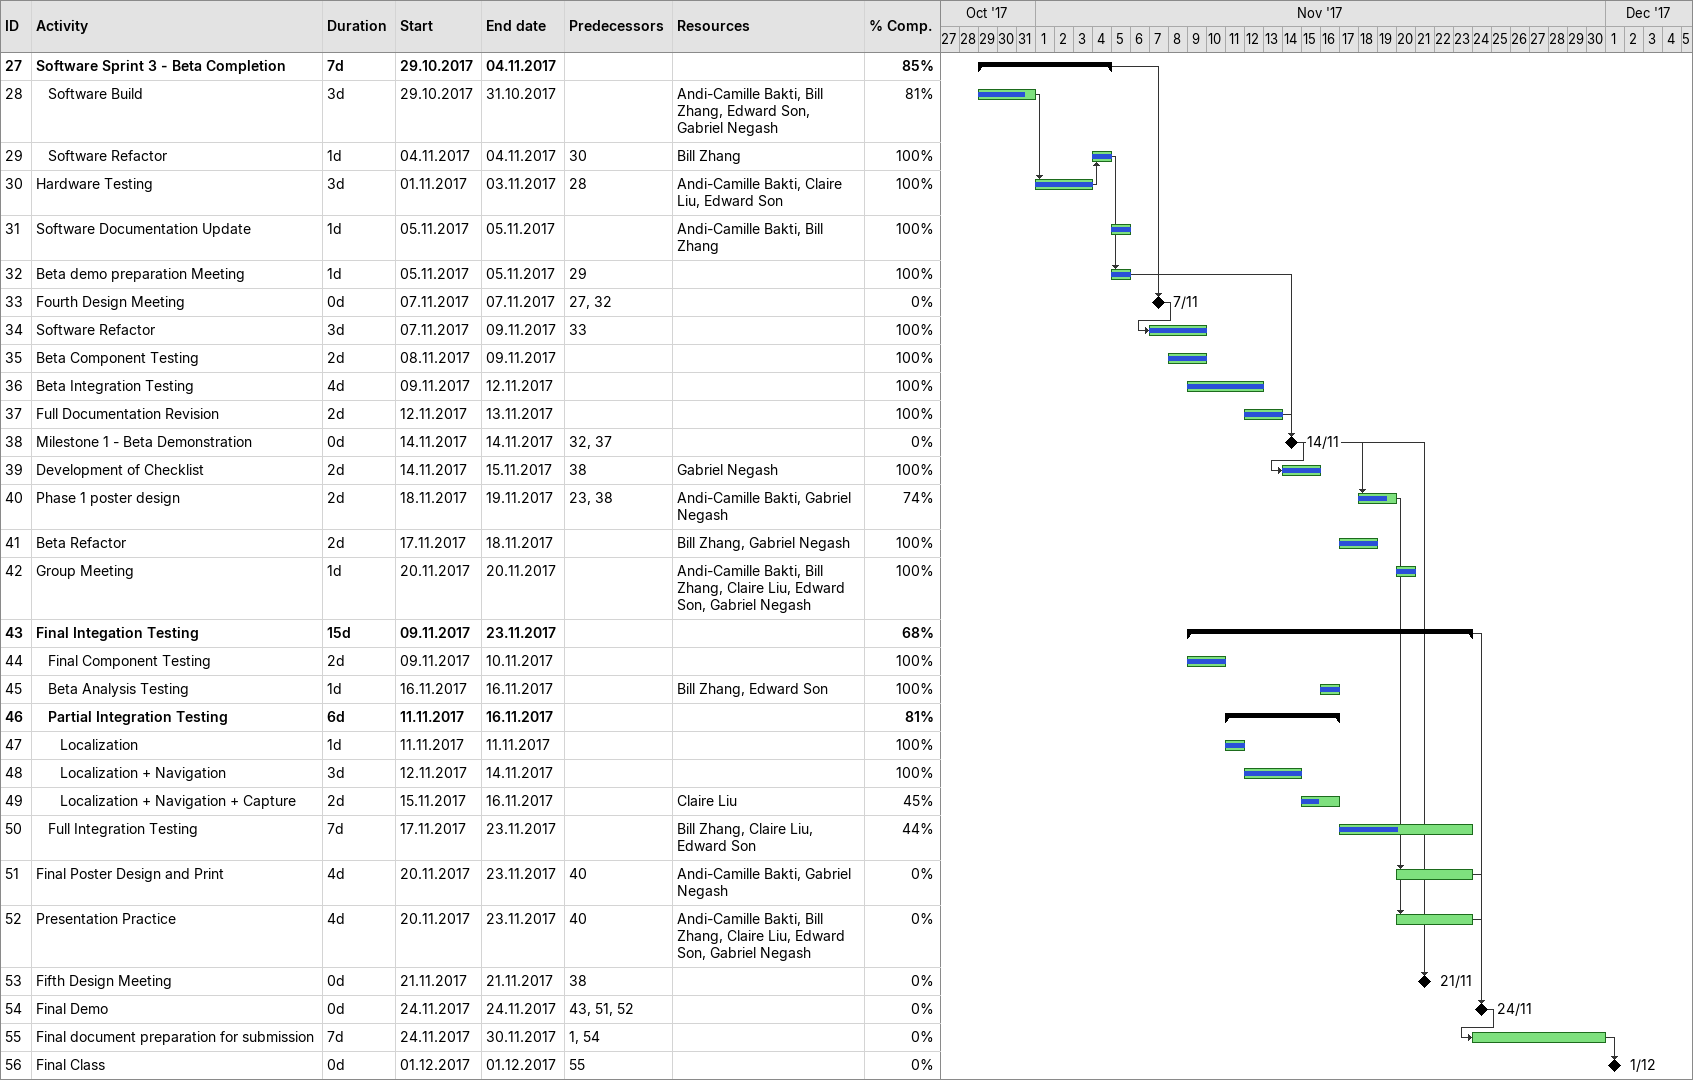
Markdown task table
| ID | Level | Task | Duration | Start | Finish | Predecessors | Resources | % complete |
|---|---|---|---|---|---|---|---|---|
| 27 | 1 | **Software Sprint 3 - Beta Completion** | 7d | 2017-10-29 | 2017-11-04 |  |  | 85 |
| 28 | 2 | Software Build | 3d | 2017-10-29 | 2017-10-31 |  | Andi-Camille Bakti, Bill Zhang, Edward Son, Gabriel Negash | 81 |
| 29 | 2 | Software Refactor | 1d | 2017-11-04 | 2017-11-04 | 30 | Bill Zhang | 100 |
| 30 | 1 | Hardware Testing | 3d | 2017-11-01 | 2017-11-03 | 28 | Andi-Camille Bakti, Claire Liu, Edward Son | 100 |
| 31 | 1 | Software Documentation Update | 1d | 2017-11-05 | 2017-11-05 |  | Andi-Camille Bakti, Bill Zhang | 100 |
| 32 | 1 | Beta demo preparation Meeting | 1d | 2017-11-05 | 2017-11-05 | 29 |  | 100 |
| 33 | 1 | Fourth Design Meeting | 0d | 2017-11-07 | 2017-11-07 | 27, 32 |  | 0 |
| 34 | 1 | Software Refactor | 3d | 2017-11-07 | 2017-11-09 | 33 |  | 100 |
| 35 | 1 | Beta Component Testing | 2d | 2017-11-08 | 2017-11-09 |  |  | 100 |
| 36 | 1 | Beta Integration Testing | 4d | 2017-11-09 | 2017-11-12 |  |  | 100 |
| 37 | 1 | Full Documentation Revision | 2d | 2017-11-12 | 2017-11-13 |  |  | 100 |
| 38 | 1 | Milestone 1 - Beta Demonstration | 0d | 2017-11-14 | 2017-11-14 | 32, 37 |  | 0 |
| 39 | 1 | Development of Checklist | 2d | 2017-11-14 | 2017-11-15 | 38 | Gabriel Negash | 100 |
| 40 | 1 | Phase 1 poster design | 2d | 2017-11-18 | 2017-11-19 | 23, 38 | Andi-Camille Bakti, Gabriel Negash | 74 |
| 41 | 1 | Beta Refactor | 2d | 2017-11-17 | 2017-11-18 |  | Bill Zhang, Gabriel Negash | 100 |
| 42 | 1 | Group Meeting | 1d | 2017-11-20 | 2017-11-20 |  | Andi-Camille Bakti, Bill Zhang, Claire Liu, Edward Son, Gabriel Negash | 100 |
| 43 | 1 | **Final Integation Testing** | 15d | 2017-11-09 | 2017-11-23 |  |  | 68 |
| 44 | 2 | Final Component Testing | 2d | 2017-11-09 | 2017-11-10 |  |  | 100 |
| 45 | 2 | Beta Analysis Testing | 1d | 2017-11-16 | 2017-11-16 |  | Bill Zhang, Edward Son | 100 |
| 46 | 2 | **Partial Integration Testing** | 6d | 2017-11-11 | 2017-11-16 |  |  | 81 |
| 47 | 3 | Localization | 1d | 2017-11-11 | 2017-11-11 |  |  | 100 |
| 48 | 3 | Localization + Navigation | 3d | 2017-11-12 | 2017-11-14 |  |  | 100 |
| 49 | 3 | Localization + Navigation + Capture | 2d | 2017-11-15 | 2017-11-16 |  | Claire Liu | 45 |
| 50 | 2 | Full Integration Testing | 7d | 2017-11-17 | 2017-11-23 |  | Bill Zhang, Claire Liu, Edward Son | 44 |
| 51 | 1 | Final Poster Design and Print | 4d | 2017-11-20 | 2017-11-23 | 40 | Andi-Camille Bakti, Gabriel Negash | 0 |
| 52 | 1 | Presentation Practice | 4d | 2017-11-20 | 2017-11-23 | 40 | Andi-Camille Bakti, Bill Zhang, Claire Liu, Edward Son, Gabriel Negash | 0 |
| 53 | 1 | Fifth Design Meeting | 0d | 2017-11-21 | 2017-11-21 | 38 |  | 0 |
| 54 | 1 | Final Demo | 0d | 2017-11-24 | 2017-11-24 | 43, 51, 52 |  | 0 |
| 55 | 1 | Final document preparation for submission | 7d | 2017-11-24 | 2017-11-30 | 1, 54 |  | 0 |
| 56 | 1 | Final Class | 0d | 2017-12-01 | 2017-12-01 | 55 |  | 0 |
